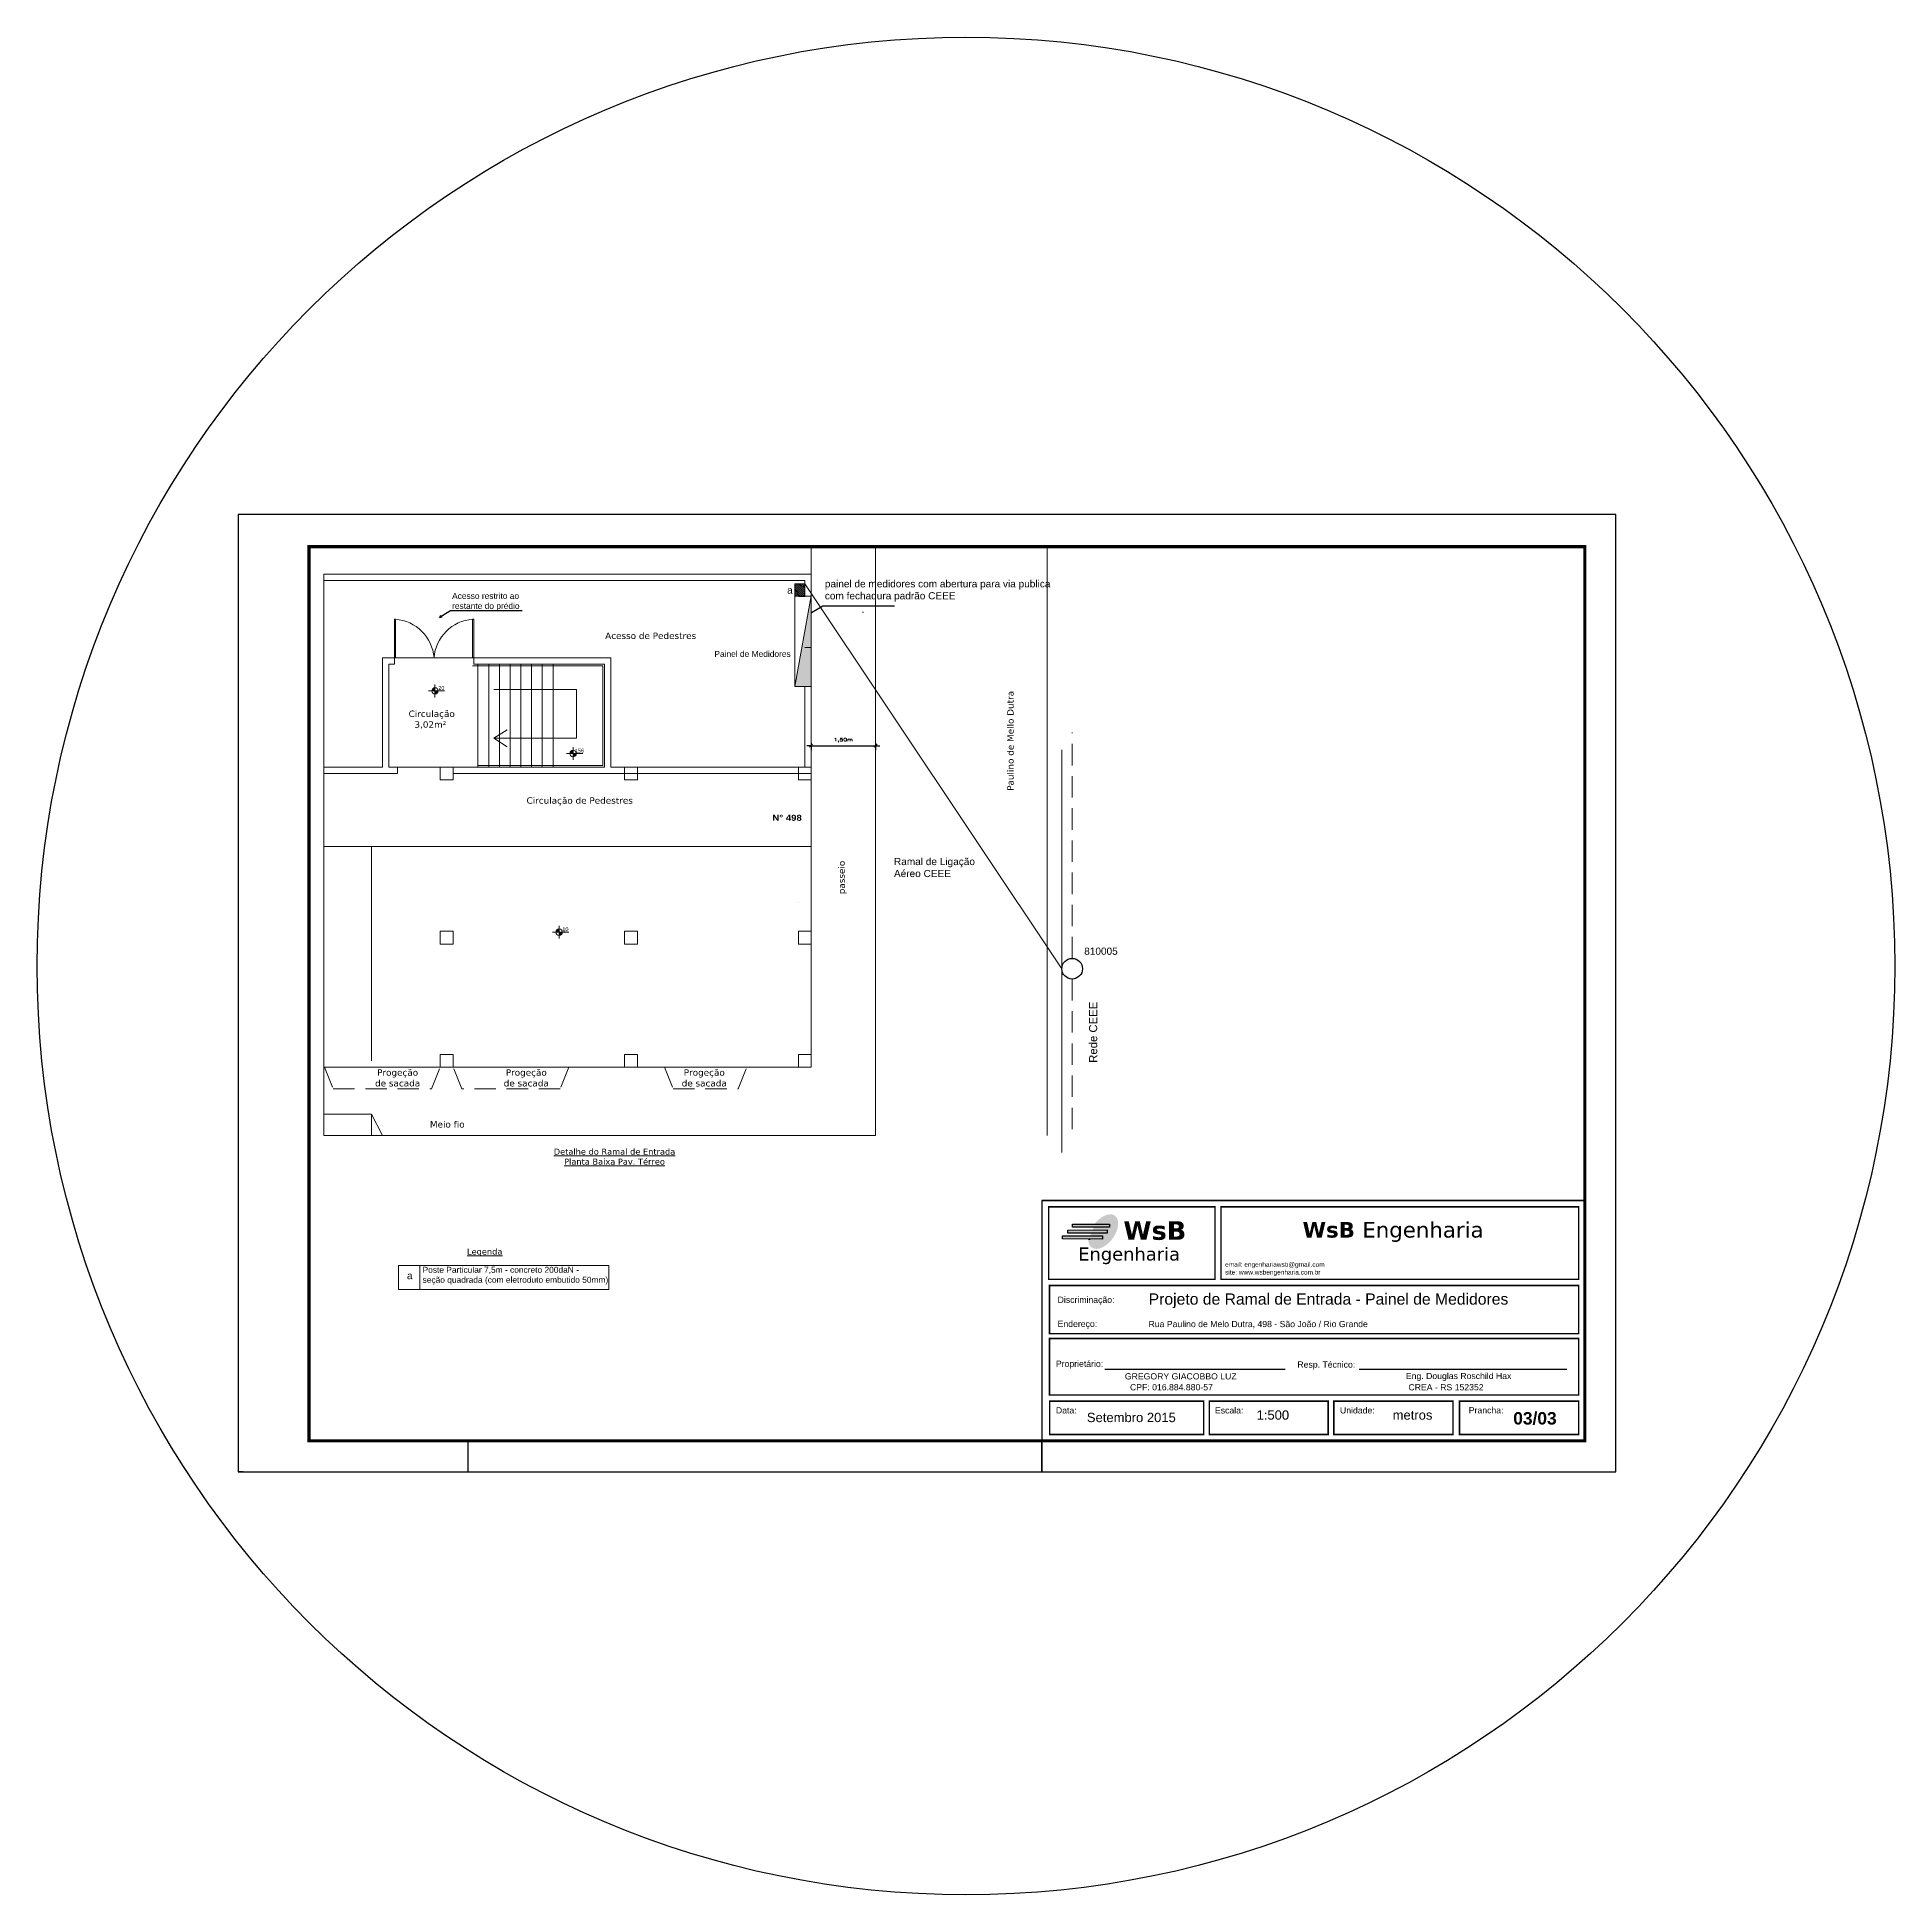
# Model space of a CAD drawing. Header units: millimetres. Extents: x 634 to 830, y -342 to -254.
# Drawn here: x 786.79 to 830.11, y -341.61 to -298.29 of the extents above; entities that cross this region are included whole.
import ezdxf
from ezdxf.enums import TextEntityAlignment as Align

# ---------------------------------------------------------------- set-up
doc = ezdxf.new("R2010")
doc.units = ezdxf.units.MM
doc.linetypes.add('DASHED', pattern=[0.75, 0.5, -0.25])
for name, color, linetype in [('A-PRANC', 7, 'Continuous'), ('Auxiliar', 1, 'Continuous'), ('Camada1', 6, 'Continuous'), ('Camada2', 1, 'Continuous'), ('Camada4', 2, 'Continuous'), ('DIVISA', 1, 'Continuous'), ('ELÉTRICA', 7, 'Continuous'), ('ESQUADRIA', 2, 'Continuous'), ('FORMATO', 5, 'Continuous'), ('Hachuras', 1, 'Continuous'), ('Margem', 6, 'Continuous'), ('PAREDE', 6, 'Continuous'), ('SELO1', 251, 'Continuous'), ('Texto SELO', 147, 'Continuous'), ('Textos', 2, 'Continuous')]:
    doc.layers.add(name, color=color, linetype=linetype)
doc.layers.add('Cota nível-baixa', color=240, linetype='Continuous', lineweight=5)
doc.styles.add('ARIAL', font='arial.ttf')
doc.styles.add('cota', font='arial.ttf', dxfattribs={"height": 0.1})
doc.styles.add('ISO9', font='simplex')
doc.styles.add('REGUA60', font='romansx2.shx', dxfattribs={"width": 1.4})
doc.styles.add('Régua 60', font='arial.ttf', dxfattribs={"height": 9})
doc.styles.add('SANSSERIFBOLD', font='sasb____.pfb', dxfattribs={"height": 60})
doc.styles.add('TEXO SELO', font='arial.ttf', dxfattribs={"height": 0.002})
doc.dimstyles.new('Cota Vinícius1', dxfattribs={"dimscale": 0.05, "dimtxt": 1.5, "dimasz": 0.01, "dimexe": 2, "dimexo": 3, "dimgap": 0.98, "dimtad": 1, "dimlfac": -1, "dimrnd": 0.01, "dimtxsty": 'REGUA60', "dimblk": 'COTATR', "dimcen": 4, "dimdle": 4, "dimclrt": 2, "dimadec": 0, "dimazin": 0, "dimtfac": 1, "dimtmove": 2, "dimatfit": 2, "dimfxl": 0, "dimarcsym": 0})

# ---------------------------------------------------------------- blocks, each defined once
blk = doc.blocks.new('COTATR')
at = {"color": 3}
blk.add_line((-71, -71), (71, 71), dxfattribs=at)
at = {"color": 0, "linetype": 'ByBlock'}
blk.add_line((0, 0), (200, 0), dxfattribs=at)
blk = doc.blocks.new('*D400')
at = {"layer": 'Defpoints', "color": 0, "lineweight": -2, "transparency": 16777216}
for p, q in [((804.835, -314.754), (804.835, -314.917)), ((806.338, -314.754), (806.338, -314.917))]:
    blk.add_line(p, q, dxfattribs=at)
at = {"layer": 'Defpoints', "color": 0, "linetype": 'ByBlock', "lineweight": -2, "transparency": 16777216}
blk.add_line((804.836, -314.817), (806.337, -314.817), dxfattribs=at)
at = {"layer": 'Defpoints', "color": 0, "lineweight": 0, "transparency": 16777216}
for p in [(804.835, -314.227), (806.338, -314.227), (806.338, -314.817)]:
    blk.add_point(p, dxfattribs=at)
at = {"layer": 'Defpoints', "color": 0, "lineweight": -2, "transparency": 16777216, "xscale": 0.0005, "yscale": 0.0005, "zscale": 0.0005, "rotation": 180}
blk.add_blockref('COTATR', (804.835, -314.817), dxfattribs=at)
at = {"layer": 'Defpoints', "color": 0, "lineweight": -2, "transparency": 16777216, "xscale": 0.0005, "yscale": 0.0005, "zscale": 0.0005}
blk.add_blockref('COTATR', (806.338, -314.817), dxfattribs=at)
at = {"layer": 'Defpoints', "color": 2, "lineweight": 0, "transparency": 16777216, "insert": (805.586, -314.686), "char_height": 0.075, "attachment_point": 5, "style": 'REGUA60'}
blk.add_mtext('{\\C256;1,50m}', dxfattribs=at)

msp = doc.modelspace()

# ---------------------------------------------------------------- hatches: boundary and pattern name
at = {"layer": 'Cota nível-baixa', "ltscale": 0.8}
h = msp.add_hatch(color=253, dxfattribs=at)
h.paths.add_polyline_path([(796.065, -313.614), (796.065, -313.539), (796.065, -313.539), (796.14, -313.539, -0.414214)])
h.paths.add_polyline_path([(796.065, -313.539), (795.99, -313.539, -0.414214), (796.065, -313.464)])
h = msp.add_hatch(color=253, dxfattribs=at)
h.paths.add_polyline_path([(799.285, -315.074), (799.285, -315), (799.285, -314.999), (799.36, -314.999, -0.414214)])
h.paths.add_polyline_path([(799.285, -314.999), (799.21, -314.999, -0.414214), (799.285, -314.924)])
h = msp.add_hatch(color=253, dxfattribs=at)
h.paths.add_polyline_path([(798.959, -319.24), (798.959, -319.165), (798.959, -319.165), (799.034, -319.165, -0.414214)])
h.paths.add_polyline_path([(798.959, -319.165), (798.884, -319.165, -0.414214), (798.959, -319.09)])
at = {"layer": 'ELÉTRICA', "lineweight": 0}
h = msp.add_hatch(dxfattribs=at)
h.set_pattern_fill('ANSI31', color=256, scale=0.01, angle=-90)
h.set_pattern_definition([(315, (1115.663662, 493.352614), (0.0224506403, 0.0224506403), [])])
h.paths.add_polyline_path([(804.688, -311.041), (804.457, -311.041), (804.457, -311.326), (804.688, -311.326)])
h = msp.add_hatch(color=256, dxfattribs=at)
h.dxf.hatch_style = 1
h.paths.add_polyline_path([(804.838, -313.435), (804.838, -311.324), (804.457, -313.434), (804.589, -313.435)])
at = {"layer": 'Texto SELO'}
h = msp.add_hatch(color=5, dxfattribs=at)
h.dxf.hatch_style = 1
edge = h.paths.add_edge_path()
edge.add_ellipse((811.648, -326.147), major_axis=(-0.272, -0.37), ratio=0.586927, start_angle=318.7197, end_angle=627.3705)
edge.add_line((811.444, -325.971), (811.461, -325.971))
edge.add_ellipse((811.584, -326.123), major_axis=(-0.197, -0.269), ratio=0.572758, start_angle=335.3984, end_angle=621.503, ccw=False)
edge.add_line((811.341, -326.32), (811.301, -326.32))
h = msp.add_hatch(color=150, dxfattribs=at)
h.dxf.hatch_style = 1
h.paths.add_polyline_path([(811.737, -326.182), (811.737, -326.109), (810.821, -326.111), (810.821, -326.184)])
h = msp.add_hatch(color=150, dxfattribs=at)
h.dxf.hatch_style = 1
h.paths.add_polyline_path([(811.795, -326.044), (811.795, -325.97), (810.931, -325.97), (810.931, -326.044)])
h = msp.add_hatch(color=150, dxfattribs=at)
h.dxf.hatch_style = 1
h.paths.add_polyline_path([(811.628, -326.321), (811.628, -326.247), (810.701, -326.246), (810.701, -326.319)])

# ---------------------------------------------------------------- linework, layer by layer
at = {"color": 0}
for p, q in [((796.429, -311.668), (796.168, -311.825)), ((796.168, -311.825), (796.206, -311.778)), ((796.168, -311.825), (796.231, -311.811)), ((805.108, -311.56), (804.847, -311.718))]:
    msp.add_line(p, q, dxfattribs=at)
at = {"color": 251}
for p, q in [((798.1, -311.668), (796.429, -311.668)), ((806.779, -311.56), (805.108, -311.56))]:
    msp.add_line(p, q, dxfattribs=at)
at = {"color": 0}
msp.add_circle((808.447, -319.953), 21.659, dxfattribs=at)
at = {"layer": 'A-PRANC'}
msp.add_line((810.215, -331.024), (810.215, -331.747), dxfattribs=at)
at = {"layer": 'Auxiliar', "color": 253, "lineweight": 0}
for p, q in [((804.838, -310.816), (804.838, -310.175)), ((806.338, -323.909), (806.338, -310.175)), ((804.838, -310.816), (793.475, -310.816)), ((804.688, -310.966), (793.475, -310.966)), ((804.838, -322.316), (804.838, -312.316)), ((799.367, -313.506), (797.435, -313.506)), ((799.367, -313.506), (799.367, -314.64)), ((797.435, -314.64), (797.746, -314.444)), ((799.367, -314.64), (797.435, -314.64)), ((797.435, -314.64), (797.75, -314.841)), ((797.75, -314.841), (797.435, -314.64)), ((794.838, -315.316), (793.475, -315.316)), ((794.988, -315.316), (795.188, -315.316)), ((795.188, -315.316), (795.188, -315.466)), ((800.018, -315.316), (796.488, -315.316)), ((800.168, -315.316), (804.688, -315.316)), ((795.188, -315.466), (793.475, -315.466)), ((796.488, -315.466), (804.838, -315.466)), ((793.475, -317.166), (804.838, -317.166)), ((794.588, -317.166), (794.588, -322.166)), ((804.838, -322.316), (793.475, -322.316)), ((794.838, -323.909), (794.588, -323.409)), ((806.338, -323.909), (793.475, -323.909))]:
    msp.add_line(p, q, dxfattribs=at)
at = {"layer": 'Auxiliar', "color": 253, "linetype": 'DASHED', "lineweight": 0}
for p, q in [((793.475, -322.316), (793.488, -322.316)), ((793.488, -322.316), (793.691, -322.816)), ((795.985, -322.816), (796.188, -322.316)), ((796.691, -322.816), (796.488, -322.316)), ((799.188, -322.316), (798.985, -322.816)), ((799.188, -322.316), (801.418, -322.316)), ((801.418, -322.316), (801.618, -322.816)), ((803.138, -322.816), (803.338, -322.316)), ((803.338, -322.316), (804.538, -322.316)), ((793.691, -322.816), (795.985, -322.816)), ((798.985, -322.816), (796.691, -322.816)), ((801.618, -322.816), (803.138, -322.816))]:
    msp.add_line(p, q, dxfattribs=at)
at = {"layer": 'Auxiliar', "color": 253, "lineweight": 0}
msp.add_lwpolyline([(793.475, -323.909), (794.588, -323.909), (794.588, -323.409), (793.475, -323.409)], dxfattribs=at)
at = {"layer": 'Camada1', "color": 253, "lineweight": 0}
for p, q in [((795.143, -312.766), (796.955, -312.766)), ((804.688, -313.435), (804.688, -315.316)), ((795.188, -315.316), (796.188, -315.316))]:
    msp.add_line(p, q, dxfattribs=at)
at = {"layer": 'Camada2', "color": 253, "lineweight": 0}
msp.add_line((804.537, -318.466), (804.537, -318.466), dxfattribs=at)
msp.add_line((804.537, -318.466), (804.537, -318.466), dxfattribs=at)
at = {"layer": 'Camada4', "color": 253, "lineweight": 0}
for p, q in [((795.118, -311.866), (795.118, -312.766)), ((795.143, -311.866), (795.118, -311.866)), ((795.143, -312.766), (795.143, -311.866)), ((796.943, -312.766), (796.943, -311.866)), ((796.943, -311.866), (796.968, -311.866)), ((796.968, -311.866), (796.968, -312.766)), ((806.036, -311.701), (806.061, -311.701)), ((795.118, -312.766), (795.143, -312.766)), ((796.968, -312.766), (796.943, -312.766))]:
    msp.add_line(p, q, dxfattribs=at)
for centre, start, end in [((795.07, -312.839), 4.2652, 85.7348), ((797.015, -312.839), 94.2652, 175.7348)]:
    msp.add_arc(centre, 0.975, start, end, dxfattribs=at)
at = {"layer": 'Cota nível-baixa', "color": 253, "lineweight": 5, "ltscale": 0.8}
for p, q in [((795.915, -313.539), (796.29, -313.539)), ((796.065, -313.689), (796.065, -313.39)), ((799.285, -315.149), (799.285, -314.851)), ((799.135, -314.999), (799.51, -314.999)), ((798.809, -319.165), (799.184, -319.165)), ((798.959, -319.315), (798.959, -319.016))]:
    msp.add_line(p, q, dxfattribs=at)
at = {"layer": 'Cota nível-baixa', "color": 253, "lineweight": 13, "ltscale": 0.8}
for centre in [(796.065, -313.539), (799.285, -314.999), (798.959, -319.165)]:
    msp.add_circle(centre, 0.075, dxfattribs=at)
at = {"layer": 'Defpoints', "color": 253, "lineweight": 0}
msp.add_line((810.338, -323.909), (810.338, -310.175), dxfattribs=at)
at = {"layer": 'Defpoints', "lineweight": 0}
msp.add_line((793.475, -310.816), (793.475, -323.909), dxfattribs=at)
at = {"layer": 'Defpoints', "linetype": 'DASHED', "lineweight": 0}
msp.add_line((810.923, -320.257), (810.923, -323.812), dxfattribs=at)
at = {"layer": 'Defpoints', "lineweight": 0}
for points in [[(795.71, -326.935), (795.215, -326.935), (795.215, -327.498), (795.71, -327.498)], [(795.71, -326.935), (800.122, -326.935), (800.122, -327.498), (795.71, -327.498)]]:
    msp.add_lwpolyline(points, close=True, dxfattribs=at)
at = {"layer": 'DIVISA', "color": 7, "lineweight": 0}
for p, q in [((804.688, -311.041), (810.682, -320.016)), ((810.682, -320.016), (810.682, -314.914)), ((810.682, -314.914), (810.682, -324.304)), ((804.688, -315.04), (804.688, -315.19)), ((810.732, -320.016), (810.732, -320.016)), ((810.732, -320.016), (810.732, -320.016)), ((811.164, -320.016), (811.164, -320.016)), ((811.164, -320.016), (811.164, -320.016))]:
    msp.add_line(p, q, dxfattribs=at)
at = {"layer": 'DIVISA', "color": 7, "linetype": 'DASHED', "lineweight": 0}
msp.add_line((810.923, -319.775), (810.923, -314.508), dxfattribs=at)
at = {"layer": 'DIVISA', "color": 7}
msp.add_circle((810.923, -320.016), 0.241, dxfattribs=at)
at = {"layer": 'ELÉTRICA', "lineweight": 0}
for p, q in [((804.688, -310.966), (804.688, -311.116)), ((804.838, -310.816), (804.835, -311.324)), ((804.457, -313.434), (804.457, -311.324)), ((804.838, -311.324), (804.457, -313.434)), ((804.461, -311.326), (804.838, -311.326)), ((804.538, -311.326), (804.688, -311.326)), ((804.698, -311.335), (804.548, -311.335)), ((804.835, -312.524), (804.835, -311.324)), ((804.838, -311.324), (804.838, -313.435)), ((804.838, -312.524), (804.688, -312.524)), ((804.457, -313.434), (804.838, -313.435)), ((804.838, -313.435), (804.589, -313.435))]:
    msp.add_line(p, q, dxfattribs=at)
msp.add_lwpolyline([(804.688, -311.041), (804.688, -311.326), (804.457, -311.326), (804.457, -311.041)], close=True, dxfattribs=at)
at = {"layer": 'FORMATO'}
msp.add_line((810.215, -325.422), (822.878, -325.422), dxfattribs=at)
msp.add_line((810.215, -325.422), (822.878, -325.422), dxfattribs=at)
at = {"layer": 'FORMATO', "color": 7}
for p, q in [((822.878, -325.422), (810.215, -325.422)), ((810.215, -325.422), (810.215, -331.024))]:
    msp.add_line(p, q, dxfattribs=at)
at = {"layer": 'FORMATO', "color": 7, "linetype": 'Continuous'}
for p, q in [((796.828, -331.024), (796.828, -331.747)), ((810.215, -331.747), (810.215, -331.024)), ((810.215, -331.747), (810.215, -331.024))]:
    msp.add_line(p, q, dxfattribs=at)
msp.add_lwpolyline([(823.601, -331.747), (823.601, -309.424), (791.476, -309.424), (791.476, -331.747)], close=True, dxfattribs=at)
at = {"layer": 'FORMATO', "color": 7, "linetype": 'Continuous', "const_width": 0.0724}
msp.add_lwpolyline([(822.878, -331.024), (822.878, -310.175), (793.128, -310.175), (793.128, -331.024), (822.878, -331.024)], dxfattribs=at)
at = {"layer": 'Margem', "color": 5}
msp.add_line((793.21, -331.747), (793.21, -331.747), dxfattribs=at)
at = {"layer": 'PAREDE', "color": 253, "lineweight": 0}
for p, q in [((794.838, -315.316), (794.838, -312.766)), ((795.118, -312.766), (794.838, -312.766)), ((794.988, -315.316), (794.988, -312.916)), ((794.988, -312.916), (795.118, -312.916)), ((795.118, -312.916), (795.118, -312.766)), ((796.938, -312.956), (799.978, -312.956)), ((796.968, -312.916), (796.968, -312.766)), ((796.968, -312.766), (800.168, -312.766)), ((796.968, -312.916), (800.018, -312.916)), ((797.068, -312.916), (797.068, -315.316)), ((797.318, -312.916), (797.318, -314.116)), ((797.568, -312.916), (797.568, -314.116)), ((797.818, -312.916), (797.818, -314.116)), ((798.068, -312.916), (798.068, -314.116)), ((798.318, -312.916), (798.318, -314.116)), ((798.568, -312.916), (798.568, -314.116)), ((798.818, -312.916), (798.818, -314.116)), ((799.978, -312.956), (799.978, -315.276)), ((800.018, -314.116), (800.018, -312.916)), ((800.168, -314.116), (800.168, -312.766)), ((797.318, -314.116), (797.318, -315.316)), ((797.568, -314.116), (797.568, -315.316)), ((797.818, -314.116), (797.818, -315.316)), ((798.068, -314.116), (798.068, -315.316)), ((798.318, -314.116), (798.318, -315.316)), ((798.568, -314.116), (798.568, -315.316)), ((798.818, -314.116), (798.818, -315.316)), ((800.018, -314.116), (800.018, -315.316)), ((800.168, -314.116), (800.168, -315.316)), ((797.068, -315.276), (799.978, -315.276)), ((800.018, -315.316), (797.068, -315.316))]:
    msp.add_line(p, q, dxfattribs=at)
for points in [[(796.188, -315.316), (796.488, -315.316), (796.488, -315.616), (796.188, -315.616), (796.188, -315.316)], [(800.488, -315.316), (800.788, -315.316), (800.788, -315.616), (800.488, -315.616), (800.488, -315.316)], [(804.538, -315.316), (804.838, -315.316), (804.838, -315.616), (804.538, -315.616), (804.538, -315.316)], [(796.188, -319.141), (796.488, -319.141), (796.488, -319.441), (796.188, -319.441), (796.188, -319.141)], [(800.488, -319.141), (800.788, -319.141), (800.788, -319.441), (800.488, -319.441), (800.488, -319.141)], [(804.538, -319.141), (804.838, -319.141), (804.838, -319.441), (804.538, -319.441), (804.538, -319.141)], [(796.188, -322.016), (796.488, -322.016), (796.488, -322.316), (796.188, -322.316), (796.188, -322.016)], [(800.488, -322.016), (800.788, -322.016), (800.788, -322.316), (800.488, -322.316), (800.488, -322.016)], [(804.538, -322.016), (804.838, -322.016), (804.838, -322.316), (804.538, -322.316), (804.538, -322.016)]]:
    msp.add_lwpolyline(points, dxfattribs=at)
at = {"layer": 'SELO1'}
msp.add_line((810.215, -331.747), (810.215, -331.024), dxfattribs=at)
at = {"layer": 'SELO1', "color": 7, "const_width": 0.0362}
for points in [[(810.376, -325.567), (814.254, -325.567), (814.254, -327.26), (810.376, -327.26)], [(814.394, -325.567), (822.733, -325.567), (822.733, -327.26), (814.394, -327.26)], [(810.396, -327.405), (822.733, -327.405), (822.733, -328.526), (810.396, -328.526)], [(810.396, -328.64), (822.733, -328.64), (822.733, -329.957), (810.396, -329.957)], [(813.99, -330.102), (810.398, -330.102), (810.398, -330.879), (813.99, -330.879)], [(814.122, -330.102), (816.893, -330.102), (816.893, -330.879), (814.122, -330.879)], [(819.804, -330.102), (817.025, -330.102), (817.025, -330.879), (819.804, -330.879)], [(822.733, -330.102), (819.954, -330.102), (819.954, -330.879), (822.733, -330.879)]]:
    msp.add_lwpolyline(points, close=True, dxfattribs=at)
at = {"layer": 'Texto SELO', "color": 5}
msp.add_line((811.444, -325.971), (811.461, -325.971), dxfattribs=at)
at = {"layer": 'Texto SELO', "color": 159}
msp.add_line((811.301, -326.32), (811.341, -326.32), dxfattribs=at)
at = {"layer": 'Texto SELO', "color": 7}
for p, q in [((811.685, -329.353), (815.887, -329.353)), ((817.614, -329.353), (822.458, -329.353))]:
    msp.add_line(p, q, dxfattribs=at)
at = {"layer": 'Texto SELO', "color": 140}
for points in [[(810.821, -326.111), (811.737, -326.109), (811.737, -326.182), (810.821, -326.184)], [(810.931, -325.97), (811.795, -325.97), (811.795, -326.044), (810.931, -326.044)], [(810.701, -326.246), (811.628, -326.247), (811.628, -326.321), (810.701, -326.319)]]:
    msp.add_lwpolyline(points, close=True, dxfattribs=at)

# ---------------------------------------------------------------- texts
at = {"layer": 'Cota nível-baixa', "color": 253, "ltscale": 0.8, "char_height": 0.09, "width": 0.22816, "attachment_point": 5, "style": 'Régua 60'}
for s, insert in [('{\\C7;20}', (796.214, -313.471)), ('{\\C7;156}', (799.434, -314.932)), ('{\\C7;10}', (799.107, -319.097))]:
    msp.add_mtext(s, dxfattribs=dict(at, insert=insert))
at = {"layer": 'Defpoints', "lineweight": 0, "insert": (791.476, -331.741), "char_height": 0.00543, "width": 0.13068, "attachment_point": 1, "style": 'REGUA60'}
msp.add_mtext('0,0723598435462842', dxfattribs=at)
at = {"layer": 'DIVISA', "color": 7, "attachment_point": 1, "style": 'ISO9'}
for s, insert, char_height, width in [('{\\fArial|b0|i0|c0|p34;painel de medidores com abertura para via publica  \\Pcom fechadura padrão CEEE}', (805.156, -310.957), 0.16769, 8.43512), ('{\\fArial|b0|i0|c0|p34;Acesso restrito ao \\Prestante do prédio}', (796.464, -311.254), 0.13974, 7.02926), ('{\\fArial|b0|i0|c0|p34;Painel de Medidores}', (802.58, -312.606), 0.13974, 7.02926), ('{\\fArial Black|b0|i0|c0|p34;N° 498}', (803.933, -316.428), 0.13974, 7.02926), ('{\\fArial|b0|i0|c0|p34;Ramal de Ligação \\PAéreo CEEE}', (806.768, -317.433), 0.16769, 8.43512), ('{\\fArial|b0|i0|c0|p34;810005}', (811.204, -319.524), 0.16769, 7.02926)]:
    msp.add_mtext(s, dxfattribs=dict(at, insert=insert, char_height=char_height, width=width))
at = {"layer": 'DIVISA', "color": 0, "attachment_point": 1, "style": 'ISO9'}
for s, insert, char_height, width in [('{\\fArial|b0|i0|c0|p34;Poste Particular 7,5m - concreto 200daN - \\Pseção quadrada (com eletroduto embutido 50mm) }', (795.776, -326.968), 0.13974, 7.02926), ('{\\fArial|b0|i0|c0|p34;a}', (795.412, -327.088), 0.16769, 8.43512)]:
    msp.add_mtext(s, dxfattribs=dict(at, insert=insert, char_height=char_height, width=width))
at = {"layer": 'ELÉTRICA', "insert": (804.276, -311.104), "char_height": 0.16769, "width": 8.43512, "attachment_point": 1, "style": 'ISO9'}
msp.add_mtext('{\\fArial|b0|i0|c0|p34;a}', dxfattribs=at)
at = {"layer": 'ESQUADRIA', "color": 253, "lineweight": 0, "char_height": 0.15, "attachment_point": 5, "rotation": 90, "style": 'REGUA60'}
for s, insert in [('{\\fVerdana|b0|i0|c0|p34;Paulino de Mello Dutra}', (809.485, -314.703)), ('{\\fVerdana|b0|i0|c0|p34;passeio}', (805.568, -317.89))]:
    msp.add_mtext(s, dxfattribs=dict(at, insert=insert))
at = {"layer": 'ESQUADRIA', "color": 253, "lineweight": 0, "char_height": 0.15, "attachment_point": 5, "style": 'REGUA60'}
for s, insert in [('{\\fVerdana|b0|i0|c0|p34;\\C4; \\C253;Circulação\\P3,02m²}', (795.956, -314.209)), ('{\\fVerdana|b0|i0|c0|p34;\\C4;\\P\\C253;Progeção \\Pde sacada}', (795.194, -322.438)), ('{\\fVerdana|b0|i0|c0|p34;\\C4;\\P\\C253;Progeção \\Pde sacada}', (798.194, -322.438)), ('{\\fVerdana|b0|i0|c0|p34;\\C4;\\P\\C253;Progeção \\Pde sacada}', (802.344, -322.438)), ('{\\fVerdana|b0|i0|c0|p34;Meio fio}', (796.352, -323.647))]:
    msp.add_mtext(s, dxfattribs=dict(at, insert=insert))
at = {"layer": 'ESQUADRIA', "lineweight": 0, "insert": (811.413, -321.499), "char_height": 0.18895, "attachment_point": 5, "rotation": 90, "style": 'REGUA60'}
msp.add_mtext('{\\fArial|b0|i0|c0|p34;\\W1;\\C7;Rede CEEE}', dxfattribs=at)
at = {"layer": 'ESQUADRIA', "lineweight": 0, "char_height": 0.1397, "attachment_point": 5, "style": 'REGUA60'}
for s, insert in [('{\\fVerdana|b0|i0|c0|p34;\\L\\C0;Detalhe do Ramal de Entrada\\PPlanta Baixa Pav. Térreo}', (800.251, -324.4)), ('{\\fVerdana|b0|i0|c0|p34;\\L\\C0;Legenda}', (797.224, -326.633))]:
    msp.add_mtext(s, dxfattribs=dict(at, insert=insert))
at = {"layer": 'Hachuras', "color": 7, "insert": (816.295, -325.924), "char_height": 0.361799, "width": 5.44074, "attachment_point": 1, "style": 'ARIAL'}
msp.add_mtext('{\\fVerdana|b1|i0|c0|p34;\\C5;WsB\\fVerdana|b1|i1|c0|p34; \\fVerdana|b0|i0|c0|p34;\\C150;Engenharia\\fArial|b1|i1|c0|p34; }', dxfattribs=at)
at = {"layer": 'Texto SELO', "color": 7}
for s, height, style, p in [('Discriminação:', 0.14472, 'TEXO SELO', (810.584, -327.809)), ('Endereço:', 0.1447, 'TEXO SELO', (810.584, -328.371)), ('Rua Paulino de Melo Dutra, 498 - São João / Rio Grande', 0.14472, 'cota', (812.704, -328.374)), ('Proprietário:', 0.14472, 'TEXO SELO', (810.544, -329.301)), ('Resp. Técnico:', 0.14472, 'TEXO SELO', (816.175, -329.319)), ('GREGORY GIACOBBO LUZ', 0.14472, 'cota', (812.152, -329.594)), ('Eng. Douglas Roschild Hax', 0.14472, 'cota', (818.704, -329.585)), (' CPF: 016.884.880-57', 0.14472, 'cota', (812.215, -329.848)), ('CREA - RS 152352', 0.14472, 'cota', (818.764, -329.848)), ('Data:', 0.1447, 'TEXO SELO', (810.544, -330.387)), ('Setembro 2015', 0.21708, 'ARIAL', (811.266, -330.589)), ('Escala:', 0.1447, 'TEXO SELO', (814.252, -330.387)), ('1:500', 0.2171, 'ARIAL', (815.223, -330.532)), ('Unidade:', 0.1447, 'TEXO SELO', (817.168, -330.387)), ('metros', 0.2171, 'ARIAL', (818.396, -330.532)), ('Prancha:', 0.1447, 'TEXO SELO', (820.171, -330.385))]:
    msp.add_text(s, height=height, dxfattribs=dict(at, style=style)).set_placement(p)
at = {"layer": 'Texto SELO', "color": 7, "ltscale": 0.003, "style": 'ARIAL'}
msp.add_text('Projeto de Ramal de Entrada - Painel de Medidores', height=0.26216, dxfattribs=at).set_placement((812.707, -327.85))
at = {"layer": 'Texto SELO', "color": 7, "style": 'SANSSERIFBOLD'}
msp.add_text('03/03', height=0.2894, dxfattribs=at).set_placement((821.714, -330.645), align=Align.CENTER)
at = {"layer": 'Texto SELO', "char_height": 0.43416, "width": 0.62297, "attachment_point": 1, "style": 'ARIAL'}
for s, insert in [('{\\fVerdana|b1|i0|c0|p34;\\C5;WsB\\fVerdana|b1|i1|c0|p34; }', (812.117, -325.904)), ('{\\fVerdana|b0|i0|c0|p34;\\H0.7x;\\C150;Engenharia\\fVerdana|b1|i1|c0|p34;\\H1.4286x;\\C5; }', (811.063, -326.517))]:
    msp.add_mtext(s, dxfattribs=dict(at, insert=insert))
at = {"layer": 'Texto SELO', "color": 7, "insert": (814.49, -326.859), "char_height": 0.10854, "width": 3.63334, "attachment_point": 1, "style": 'ARIAL'}
msp.add_mtext('{\\C147;email: engenhariawsb@gmail.com  \\Psite: www.wsbengenharia.com.br}', dxfattribs=at)
at = {"layer": 'Textos', "color": 253, "lineweight": 0, "char_height": 0.15, "width": 3.22484, "attachment_point": 5, "style": 'REGUA60'}
for s, insert in [('{\\fVerdana|b0|i0|c0|p34;Acesso de Pedestres}', (801.095, -312.255)), ('{\\fVerdana|b0|i0|c0|p34;Circulação de Pedestres}', (799.44, -316.114))]:
    msp.add_mtext(s, dxfattribs=dict(at, insert=insert))

# ---------------------------------------------------------------- dimensions: what is measured, and where the dimension line sits
at = {"layer": 'Defpoints', "lineweight": 0}
dim = msp.add_linear_dim(base=(806.338, -314.817), p1=(804.835, -314.227), p2=(806.338, -314.227), text='{\\C256;1,50m}', dimstyle='Cota Vinícius1', override={"dimfxl": 1.25, "dimfxlon": 1, "dimarcsym": 1}, dxfattribs=at)
dim.commit()
dim.dimension.update_dxf_attribs({"geometry": '*D400', "text_midpoint": (805.586, -314.686), "dimtype": 160})

doc.saveas('drawing.dxf')
